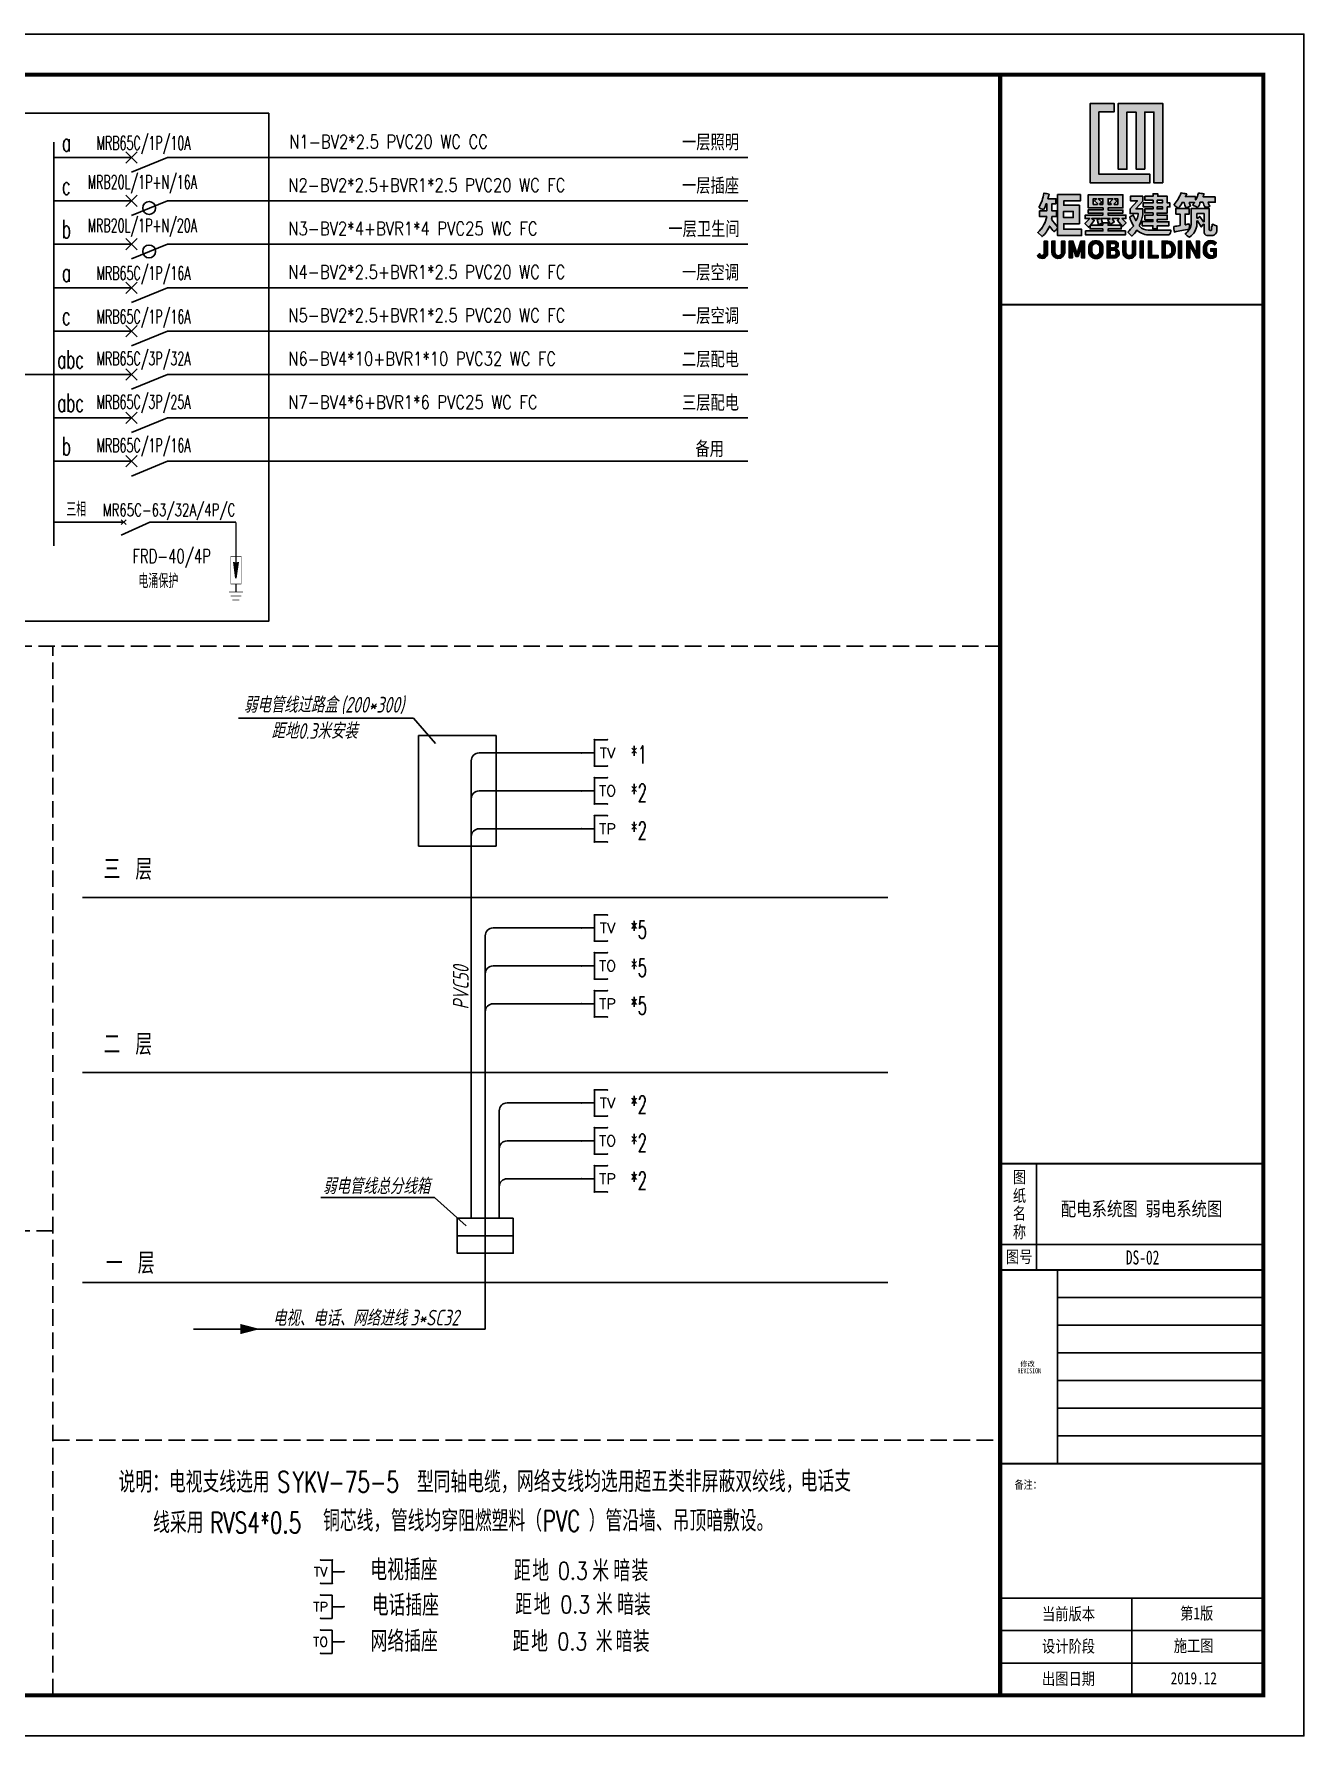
# Model space of a CAD drawing. Header units: millimetres. Extents: x -807114 to 558292, y -468455 to -61603.
# Drawn here: x -555357 to -536109, y -383210 to -357426 of the extents above; entities that cross this region are included whole.
import ezdxf
from ezdxf.enums import TextEntityAlignment as Align

# ---------------------------------------------------------------- set-up
doc = ezdxf.new("R2010")
doc.units = ezdxf.units.MM
doc.header["$LTSCALE"] = 1000
doc.linetypes.add('DASH', pattern=[0.35, 0.25, -0.1])
for name, color, linetype in [('_建筑条件', 7, 'Continuous'), ('_汉字', 7, 'Continuous'), ('DIM-照明', 7, 'Continuous'), ('EQUIP-箱柜', 3, 'Continuous'), ('EQUIP-通讯', 3, 'Continuous'), ('PUB_TEXT', 3, 'Continuous'), ('PUB_TITLE', 4, 'Continuous'), ('TEL_TEXT', 7, 'Continuous'), ('TH_WIRE', 4, 'Continuous'), ('WIRE', 230, 'Continuous'), ('WIRE-照明', 230, 'Continuous'), ('WRSOCK', 2, 'Continuous'), ('YH图签', 7, 'Continuous'), ('建-文字', 7, 'Continuous'), ('文字', 30, 'Continuous'), ('标注1', 7, 'Continuous')]:
    doc.layers.add(name, color=color, linetype=linetype)
doc.styles.add('_HZTXT', font='txt', dxfattribs={"bigfont": 'HZTXT'})
doc.styles.add('_SIMPLEX', font='txt.shx', dxfattribs={"width": 0.8, "bigfont": 'hztxt.shx'})
doc.styles.add('_TCH_LABEL', font='COMPLEX', dxfattribs={"bigfont": 'GBCBIG'})
doc.styles.add('_TEL_DIM', font='SIMPLEX', dxfattribs={"width": 0.8, "height": 3.5, "bigfont": 'HZTXT'})
doc.styles.add('HZDX', font='simplex.shx', dxfattribs={"width": 0.7, "bigfont": 'HZTXT.SHX'})
doc.styles.add('SIMPLEX', font='SIMPLEX.SHX')
doc.styles.add('TEXT', font='gbeitc.shx', dxfattribs={"width": 0.85, "bigfont": 'hztxt.shx'})
doc.styles.add('uni-黑体', font='simhei.ttf')
doc.styles.add('ZDBOX', font='simsun.ttc', dxfattribs={"width": 0.7})
doc.styles.add('宋体', font='simsun.ttc', dxfattribs={"width": 0.8})

# ---------------------------------------------------------------- blocks, each defined once
blk = doc.blocks.new('$equip$00001382')
for p, q in [((-0.5, 0.499), (-0.5, 0.999)), ((0.5, 0.999), (0.5, 0.499)), ((0.5, 0.499), (-0.5, 0.499)), ((0, 0.5), (0, 0))]:
    blk.add_line(p, q)
for p in [(-0.5, 0.999), (0.5, 0.999), (0, 0.499), (0, 0)]:
    blk.add_point(p)
at = {"style": '_TCH_LABEL', "flags": 8}
blk.add_attdef('$TEXT$', text='', height=0.4, dxfattribs=at).set_placement((0, 0.999), align=Align.MIDDLE_CENTER)
at = {"style": '_TCH_LABEL', "flags": 9}
blk.add_attdef('A', (0, 0), '', height=0.00002, dxfattribs=at)
blk = doc.blocks.new('$equip$00001674')
for p, q in [((-0.5, 0.499), (-0.5, 0.999)), ((0.5, 0.999), (0.5, 0.499)), ((0.5, 0.499), (-0.5, 0.499)), ((0, 0.5), (0, 0))]:
    blk.add_line(p, q)
for p in [(-0.5, 0.999), (0.5, 0.999), (-0.5, 0.499), (0, 0), (0.5, 0.499)]:
    blk.add_point(p)
at = {"style": '_TCH_LABEL', "flags": 8}
blk.add_attdef('$TEXT$', text='', height=0.4, dxfattribs=at).set_placement((0, 0.999), align=Align.MIDDLE_CENTER)
at = {"style": '_TCH_LABEL', "flags": 9}
blk.add_attdef('A', (0, 0), '', height=0.00002, dxfattribs=at)
blk = doc.blocks.new('$TelecSys$00000012')
blk.add_solid([(0, 0), (-1, 0.26), (-1, -0.26)])
blk = doc.blocks.new('rdfhdghkyouy')
h = blk.add_hatch(color=1)
h.dxf.hatch_style = 1
h.paths.add_polyline_path([(2159971.7, 406811.8), (2159998.1, 406811.8), (2159998.1, 406826.8), (2159956.5, 406826.8), (2159956.5, 406688.1), (2160060.7, 406688.1), (2160060.7, 406703), (2159971.7, 406703)])
h = blk.add_hatch(color=1)
h.dxf.hatch_style = 1
h.paths.add_polyline_path([(2160036.5, 406712), (2160051.7, 406712), (2160051.7, 406811.7), (2160067.7, 406811.7), (2160067.7, 406687.9), (2160083, 406687.9), (2160083, 406826.8), (2160005.4, 406826.8), (2160005.4, 406711.8), (2160020.5, 406711.8), (2160020.5, 406811.7), (2160036.5, 406811.7)])
h = blk.add_hatch(color=256)
h.dxf.hatch_style = 1
h.paths.add_polyline_path([(2160122.1, 406633.7), (2160129.2, 406633.7), (2160129.2, 406643.4), (2160106.1, 406643.4), (2160106.1, 406633.6), (2160113.2, 406633.6), (2160113.2, 406613.7, -0.0265), (2160102.5, 406611.9, 0.097106), (2160103.4, 406602.3, -0.005713), (2160129.2, 406607.1, 0.05), (2160129.3, 406616.5, 0.024926), (2160123, 406615, -0.515318), (2160122.1, 406615.5)])
h.paths.add_polyline_path([(2160164, 406643.4), (2160132.9, 406643.4), (2160132.9, 406614.9, -0.1854), (2160122.3, 406599.4, 0.144295), (2160129.6, 406593.4, 0.244594), (2160142.6, 406615.8), (2160142.6, 406622), (2160143.5, 406622), (2160150.1, 406611.1), (2160154.2, 406615.8), (2160155.2, 406615.8), (2160155.2, 406602.9, 0.365184), (2160160.4, 406596.2), (2160170.6, 406596.2, 0.348371), (2160177.2, 406604.6), (2160177.2, 406613.1, 0.011482), (2160169.4, 406615.8), (2160169.4, 406612.2), (2160168.3, 406612.2), (2160168.3, 406606, -0.574481), (2160164, 406606.5)])
h.paths.add_polyline_path([(2160142.7, 406634.5), (2160155.1, 406634.5), (2160155.1, 406620.2), (2160154.2, 406620.2), (2160147.7, 406629.4), (2160144.4, 406626.5), (2160142.7, 406626.5)], flags=16)
h.paths.add_polyline_path([(2160174.7, 406663.9), (2160153.4, 406663.9, 0.07162), (2160154.8, 406669.2, 0.023398), (2160145.3, 406670, -0.080777), (2160140.6, 406658.7), (2160139.9, 406658.7), (2160139.9, 406664.1), (2160122.5, 406664.1, 0.117099), (2160124.9, 406668.9, -0.03015), (2160114.9, 406670.9, -0.103994), (2160102.7, 406650.1, 0.130817), (2160110.2, 406644, 0.122166), (2160116.8, 406653.9), (2160120.3, 406653.9, 0.044245), (2160123.2, 406645.1, 0.137588), (2160131.5, 406647.7, -0.103032), (2160129.3, 406654), (2160138.3, 406654), (2160138.3, 406653.4, -0.005915), (2160135.5, 406649.3, 0.08158), (2160144.3, 406645.8, 0.192586), (2160148, 406654.1), (2160153.2, 406654.1, 0.071285), (2160157.1, 406645.4, 0.167739), (2160165.3, 406647.5, -0.147898), (2160162.2, 406654.1), (2160174.7, 406654.1)])
h = blk.add_hatch(color=256)
h.dxf.hatch_style = 1
h.paths.add_polyline_path([(2159889.6, 406639), (2159889.6, 406651.5), (2159896.6, 406651.5), (2159896.6, 406660.4), (2159882.5, 406660.4, 0.075426), (2159884.5, 406668.2, 0.02828), (2159875.5, 406670.1, -0.101092), (2159866.7, 406645.4, 0.098123), (2159875.1, 406641.4, 0.05359), (2159879.3, 406651.5, -0.000618), (2159880.6, 406651.5), (2159880.6, 406639), (2159868.1, 406639), (2159868.1, 406629.1), (2159880.5, 406629.1, -0.17747), (2159864.8, 406601.7), (2159872.5, 406594.2, 0.125187), (2159885, 406612.1, -0.632942), (2159886.1, 406612.2, 0.035284), (2159893.2, 406602.9, 0.043167), (2159899.3, 406608.9), (2159899.3, 406611.4, -0.026646), (2159888.8, 406624.5, 0.19173), (2159889.4, 406629.1), (2159897.5, 406629.1), (2159897.5, 406639)])
h = blk.add_hatch(color=256)
h.dxf.hatch_style = 1
h.paths.add_polyline_path([(2159899.3, 406596.2), (2159941.3, 406596.2), (2159941.3, 406607), (2159910.1, 406607), (2159910.1, 406616.7), (2159937.6, 406616.7), (2159937.6, 406648.9), (2159910.1, 406648.9), (2159910.1, 406656.7), (2159939.4, 406656.7), (2159939.4, 406667.5), (2159899.3, 406667.5)])
h.paths.add_polyline_path([(2159910, 406638.1), (2159926.9, 406638.1), (2159926.9, 406627.4), (2159910, 406627.4)], flags=16)
h = blk.add_hatch(color=256)
h.dxf.hatch_style = 1
h.paths.add_polyline_path([(2159987.6, 406631.9), (2159987.6, 406635.4), (2160013.4, 406635.4), (2160013.4, 406640.7), (2159987.6, 406640.7), (2159987.6, 406644.3), (2160013.5, 406644.3), (2160013.5, 406667.4), (2159952.9, 406667.4), (2159952.9, 406644.3), (2159978.8, 406644.3), (2159978.8, 406640.8), (2159952.8, 406640.8), (2159952.8, 406635.4), (2159978.7, 406635.4), (2159978.7, 406631.9), (2159947.6, 406631.9), (2159947.5, 406625.6), (2159955.5, 406625.6), (2159947.1, 406617.4), (2159953.6, 406610.7), (2159956.3, 406613.2), (2159956.3, 406607.8), (2159978.7, 406607.8), (2159978.7, 406604.2), (2159948.3, 406604.2), (2159948.3, 406597.1), (2160017.8, 406597.1), (2160017.8, 406604.3), (2159987.6, 406604.3), (2159987.6, 406607.7), (2160010.7, 406607.7), (2160010.7, 406614), (2159987.7, 406614), (2159987.7, 406618.5), (2159977.9, 406618.5), (2159975.7, 406625.6), (2159991.1, 406625.6), (2159987.1, 406623.1), (2159991.6, 406615.7), (2159998.4, 406619.9), (2159994.8, 406625.6), (2160007.1, 406625.6), (2160003.9, 406622.4), (2160013, 406611.8), (2160019.1, 406618.4), (2160011.7, 406625.6), (2160018.8, 406625.6), (2160018.8, 406631.9)])
h.paths.add_polyline_path([(2159974.1, 406625.6), (2159968.3, 406624.2), (2159970.9, 406615.5), (2159977.6, 406617.6), (2159978.6, 406617.6), (2159978.6, 406614.1), (2159957.3, 406614.1), (2159957.3, 406614.9), (2159963.3, 406622.4), (2159959, 406625.6)], flags=16)
h.paths.add_polyline_path([(2159987.6, 406650.6), (2159987.6, 406660.3), (2159995.6, 406660.3), (2159995.6, 406659.4), (2159990, 406654), (2159992.9, 406651.4), (2159992.9, 406650.6)], flags=16)
h.paths.add_polyline_path([(2159978.6, 406650.5), (2159973.4, 406650.5), (2159973.4, 406651.7), (2159976.6, 406654.5), (2159970.6, 406659.5), (2159970.6, 406660.4), (2159978.6, 406660.4)], flags=16)
h.paths.add_polyline_path([(2159998.3, 406650.6), (2159998.3, 406651.5), (2160002.7, 406656), (2159999.2, 406659.5), (2159999.2, 406660.4), (2160004.5, 406660.4), (2160004.5, 406650.6)], flags=16)
h.paths.add_polyline_path([(2159968.9, 406650.6), (2159961.8, 406650.6), (2159961.8, 406660.3), (2159966.9, 406660.3), (2159966.9, 406659.4), (2159963.9, 406657), (2159968.9, 406652.3)], flags=16)
h = blk.add_hatch(color=256)
h.dxf.hatch_style = 1
h.paths.add_polyline_path([(2160048.2, 406632), (2160048.2, 406642.5), (2160036.5, 406642.5), (2160036.5, 406643.4), (2160048.2, 406656), (2160048.2, 406664.8), (2160026.7, 406664.8), (2160026.7, 406656.8), (2160038.4, 406656.8), (2160038.4, 406655.9), (2160025.9, 406642.5), (2160025.9, 406634.5), (2160040.2, 406634.5), (2160040.2, 406632.3, -0.094714), (2160036.7, 406622.6, -0.697354), (2160035.8, 406622.6, 0.000076), (2160031.4, 406631.9), (2160025.4, 406628.7, 0.101136), (2160031.5, 406614, -0.613145), (2160031.3, 406612.1, -0.034324), (2160022.2, 406602.3, 0.063835), (2160029.3, 406595.2, 0.053493), (2160037.4, 406604.9, -0.6157), (2160038.6, 406605.1, 0.207786), (2160060.8, 406597.4), (2160094.1, 406597.4, 0.26103), (2160097.2, 406605.5), (2160057.5, 406605.5, -0.163358), (2160042.8, 406611.7, -0.39359), (2160042.4, 406614.5, 0.079801)])
h = blk.add_hatch(color=256)
h.dxf.hatch_style = 1
h.paths.add_polyline_path([(2160073.1, 406631.8), (2160073.1, 406635.3), (2160091, 406635.3), (2160091, 406646.1), (2160095.6, 406646.1), (2160095.6, 406653.2), (2160090.9, 406653.2), (2160090.9, 406664.7), (2160074.2, 406664.7), (2160074.2, 406669.2), (2160066, 406669.2), (2160066, 406664.7), (2160051.8, 406664.7), (2160051.8, 406657.6), (2160066.1, 406657.6), (2160066.1, 406653.2), (2160049.1, 406653.2), (2160049.1, 406646), (2160066, 406646), (2160066, 406642.5), (2160051.7, 406642.5), (2160051.7, 406635.6), (2160066, 406635.6), (2160066, 406631.8), (2160051.8, 406631.8), (2160051.8, 406623.8), (2160065.9, 406623.8), (2160065.9, 406620.4), (2160047.3, 406620.4), (2160047.3, 406613.1), (2160065.9, 406613.1), (2160065.9, 406607.8), (2160073.3, 406607.8), (2160073.3, 406613.1), (2160093.7, 406613.1), (2160093.7, 406620.3), (2160073.1, 406620.3), (2160073.1, 406623.9), (2160091, 406623.9), (2160091, 406631.8)])
h.paths.add_polyline_path([(2160073.2, 406642.5), (2160073.2, 406646.1), (2160082.8, 406646.1), (2160082.8, 406642.5)], flags=16)
h.paths.add_polyline_path([(2160073.1, 406653.3), (2160073.1, 406657.6), (2160082.8, 406657.6), (2160082.8, 406653.3)], flags=16)
h = blk.add_hatch(color=256)
h.dxf.hatch_style = 1
h.paths.add_polyline_path([(2159876.2, 406565, -0.864465), (2159867.9, 406564.8), (2159864.1, 406561.2, 0.640771), (2159881.6, 406562.6), (2159881.6, 406586.4), (2159876.2, 406586.4)])
h = blk.add_hatch(color=256)
h.dxf.hatch_style = 1
h.paths.add_polyline_path([(2159911.8, 406566.5), (2159911.8, 406586.4), (2159906.5, 406586.4), (2159906.5, 406566.9, -1.009966), (2159894.9, 406566.8), (2159894.9, 406586.5), (2159889.5, 406586.5), (2159889.5, 406567.8, 0.977216)])
h = blk.add_hatch(color=256)
h.dxf.hatch_style = 1
h.paths.add_polyline_path([(2159932.4, 406566.9), (2159926.2, 406586.4), (2159919.7, 406586.4), (2159919.7, 406557.1), (2159925.2, 406557.1), (2159925.2, 406576.5), (2159926, 406576.5), (2159931.3, 406559.8), (2159935.1, 406559.8), (2159941, 406578.5), (2159941.2, 406578.5), (2159941.2, 406557), (2159946.6, 406557), (2159946.6, 406586.5), (2159940.2, 406586.5), (2159934.2, 406566.9)])
h = blk.add_hatch(color=256)
h.dxf.hatch_style = 1
h.paths.add_polyline_path([(2159964.3, 406556.1), (2159969, 406556.1, 0.298348), (2159978.7, 406566.2), (2159978.7, 406577.1, 0.364292), (2159968, 406587.2), (2159964.4, 406587.2, 0.350695), (2159953.7, 406577.3), (2159953.7, 406565.9, 0.26696)])
h.paths.add_polyline_path([(2159959.1, 406567.7), (2159959.1, 406576.1, -0.250076), (2159964.4, 406582.3), (2159968, 406582.3, -0.285743), (2159973.3, 406576.1), (2159973.3, 406567.7, -0.285743), (2159968, 406561.5), (2159964.4, 406561.5, -0.250076)], flags=16)
h = blk.add_hatch(color=256)
h.dxf.hatch_style = 1
h.paths.add_polyline_path([(2160002.1, 406572.3), (2160002.1, 406573.8, 0.826888), (2159997.4, 406586.6), (2159985.9, 406586.6), (2159985.9, 406557.1), (2159997.4, 406557.1, 0.912972)])
h.paths.add_polyline_path([(2159999.8, 406561.5), (2159991.2, 406561.5), (2159991.2, 406570.4), (2160000, 406570.4, -0.432832)], flags=16)
h.paths.add_polyline_path([(2159999.1, 406574.9), (2159991.2, 406574.9), (2159991.2, 406582), (2159999, 406582, -0.583472)], flags=16)
h = blk.add_hatch(color=256)
h.dxf.hatch_style = 1
h.paths.add_polyline_path([(2160028.9, 406556.7, 0.366868), (2160035.7, 406566.7), (2160035.7, 406586.4), (2160030.3, 406586.4), (2160030.3, 406566.7, -0.36078), (2160028, 406562, -0.268116), (2160021.6, 406562.1, -0.217237), (2160018.8, 406566.7), (2160018.8, 406586.5), (2160013.4, 406586.5), (2160013.4, 406567.9, 0.336908), (2160020.8, 406556.6, 0.089531)])
h = blk.add_hatch(color=256)
h.dxf.hatch_style = 1
h.paths.add_polyline_path([(2160049.1, 406586.5), (2160043.7, 406586.5), (2160043.7, 406557), (2160049.1, 406557)])
h = blk.add_hatch(color=256)
h.dxf.hatch_style = 1
h.paths.add_polyline_path([(2160063.3, 406561.5), (2160063.3, 406586.5), (2160058, 406586.5), (2160058, 406557.1), (2160074.9, 406557.1), (2160074.9, 406561.5)])
h = blk.add_hatch(color=256)
h.dxf.hatch_style = 1
h.paths.add_polyline_path([(2160091.8, 406557, 0.327653), (2160104.3, 406566.3, 0.052451), (2160104.3, 406576.9, 0.343572), (2160091.8, 406586.4), (2160081.9, 406586.4), (2160081.9, 406557)])
h.paths.add_polyline_path([(2160087.4, 406561.5), (2160087.4, 406582), (2160093.5, 406582, -0.193939), (2160098.8, 406575.1, -0.007348), (2160098.9, 406567.5, -0.192736), (2160093.5, 406561.5)], flags=16)
h = blk.add_hatch(color=256)
h.dxf.hatch_style = 1
h.paths.add_polyline_path([(2160110.6, 406556.9), (2160115.9, 406556.9), (2160115.9, 406586.5), (2160110.6, 406586.5)])
h = blk.add_hatch(color=256)
h.dxf.hatch_style = 1
h.paths.add_polyline_path([(2160141.7, 406565.9), (2160141, 406565.9), (2160131.1, 406586.5), (2160124.8, 406586.5), (2160124.8, 406557), (2160130.2, 406557), (2160130.2, 406578.4), (2160130.9, 406578.4), (2160141.8, 406557.2), (2160147.1, 406557.2), (2160147.1, 406586.4), (2160141.7, 406586.4)])
h = blk.add_hatch(color=256)
h.dxf.hatch_style = 1
h.paths.add_polyline_path([(2160176.5, 406559.8), (2160176.5, 406573.1), (2160166.7, 406573.1), (2160166.7, 406568.6), (2160172, 406568.6), (2160172, 406561.5, -0.413609), (2160159.6, 406567.7), (2160159.6, 406576.4, -0.631574), (2160173.5, 406579.9), (2160176.5, 406583.6, 0.61009), (2160154.1, 406576), (2160154.1, 406566.7, 0.585231)])
for p, q in [((2160132.9, 406614.9), (2160132.9, 406643.4)), ((2160164, 406643.4), (2160164, 406606.5)), ((2159955.5, 406625.6), (2159947.1, 406617.4)), ((2159957.3, 406614.9), (2159963.3, 406622.4)), ((2160113.2, 406633.6), (2160113.2, 406613.7)), ((2160122.1, 406633.7), (2160122.1, 406615.5)), ((2159864.8, 406601.7), (2159872.5, 406594.2)), ((2160124.8, 406557), (2160124.8, 406586.5)), ((2160147.1, 406586.4), (2160147.1, 406557.2)), ((2159999.1, 406574.9), (2159991.2, 406574.9)), ((2160000, 406570.4), (2159991.2, 406570.4))]:
    blk.add_line(p, q)
for points in [[(2160060.7, 406687.7), (2160060.7, 406703), (2159971.7, 406703), (2159971.7, 406811.8), (2159998.1, 406811.8), (2159998.1, 406826.8), (2159956.5, 406826.8), (2159956.5, 406688.1), (2160060.4, 406688.1)], [(2160083.1, 406687.9), (2160067.7, 406687.9), (2160067.7, 406811.7), (2160051.7, 406811.7), (2160051.7, 406712), (2160036.5, 406712), (2160036.5, 406811.7), (2160020.5, 406811.7), (2160020.5, 406711.8), (2160005.4, 406711.8), (2160005.4, 406826.8), (2160083, 406826.8), (2160083, 406687.9)]]:
    blk.add_lwpolyline(points)
for points in [[(2160174.7, 406663.9), (2160153.4, 406663.9, 0.07162), (2160154.8, 406669.2, 0.023398), (2160145.3, 406670, -0.080777), (2160140.6, 406658.7), (2160139.9, 406658.7), (2160139.9, 406664.1), (2160122.5, 406664.1, 0.117099), (2160124.9, 406668.9, -0.03015), (2160114.9, 406670.9, -0.103994), (2160102.7, 406650.1, 0.130817), (2160110.2, 406644, 0.122166), (2160116.8, 406653.9), (2160120.3, 406653.9, 0.044245), (2160123.2, 406645.1, 0.137588), (2160131.5, 406647.7, -0.103032), (2160129.3, 406654), (2160138.3, 406654), (2160138.3, 406653.4, -0.005915), (2160135.5, 406649.3, 0.08158), (2160144.3, 406645.8, 0.192586), (2160148, 406654.1), (2160153.2, 406654.1, 0.071285), (2160157.1, 406645.4, 0.167739), (2160165.3, 406647.5, -0.147898), (2160162.2, 406654.1), (2160174.7, 406654.1)], [(2159888.8, 406624.5, 0.19173), (2159889.4, 406629.1), (2159897.5, 406629.1), (2159897.5, 406639), (2159889.6, 406639), (2159889.6, 406651.5), (2159896.6, 406651.5), (2159896.6, 406660.4), (2159882.5, 406660.4, 0.075426), (2159884.5, 406668.2, 0.02828), (2159875.5, 406670.1, -0.101092), (2159866.7, 406645.4, 0.098123), (2159875.1, 406641.4, 0.05359), (2159879.3, 406651.5, -0.000618), (2159880.6, 406651.5), (2159880.6, 406639), (2159868.1, 406639), (2159868.1, 406629.1), (2159880.5, 406629.1, -0.17747), (2159864.8, 406601.7), (2159872.5, 406594.2, 0.125187), (2159885, 406612.1, -0.632942), (2159886.1, 406612.2, 0.035284), (2159893.2, 406602.9, 0.043167), (2159899.3, 406608.9), (2159899.3, 406611.4, -0.026646)], [(2160048.2, 406632), (2160048.2, 406642.5), (2160036.5, 406642.5), (2160036.5, 406643.4), (2160048.2, 406656), (2160048.2, 406664.8), (2160026.7, 406664.8), (2160026.7, 406656.8), (2160038.4, 406656.8), (2160038.4, 406655.9), (2160025.9, 406642.5), (2160025.9, 406634.5), (2160040.2, 406634.5), (2160040.2, 406632.3, -0.094714), (2160036.7, 406622.6, -0.697358), (2160035.8, 406622.6, 0.000076), (2160031.4, 406631.9), (2160025.4, 406628.7, 0.101136), (2160031.5, 406614, -0.613145), (2160031.3, 406612.1, -0.034324), (2160022.2, 406602.3, 0.063835), (2160029.3, 406595.2, 0.053493), (2160037.4, 406604.9, -0.6157), (2160038.6, 406605.1, 0.207786), (2160060.8, 406597.4), (2160094.1, 406597.4, 0.26103), (2160097.2, 406605.5), (2160057.5, 406605.5, -0.163358), (2160042.8, 406611.7, -0.335218), (2160042.2, 406614.2, 0.081667)], [(2160129.2, 406643.4), (2160106.1, 406643.4), (2160106.1, 406633.6), (2160113.2, 406633.6), (2160113.2, 406613.7, -0.0265), (2160102.5, 406611.9, 0.097106), (2160103.4, 406602.3, -0.005713), (2160129.2, 406607.1, 0.05), (2160129.3, 406616.5, 0.024926), (2160123, 406615, -0.515318), (2160122.1, 406615.5), (2160122.1, 406633.7), (2160129.2, 406633.7)], [(2160142.6, 406622), (2160143.5, 406622), (2160150.1, 406611.1), (2160154.2, 406615.8), (2160155.2, 406615.8), (2160155.2, 406602.9, 0.365184), (2160160.4, 406596.2), (2160170.6, 406596.2, 0.348371), (2160177.2, 406604.6), (2160177.2, 406613.1, 0.011482), (2160169.4, 406615.8), (2160169.4, 406612.2), (2160168.3, 406612.2), (2160168.3, 406606, -0.574481), (2160164, 406606.5), (2160164, 406643.4), (2160132.9, 406643.4), (2160132.9, 406614.9, -0.1854), (2160122.3, 406599.4, 0.144295), (2160129.6, 406593.4, 0.244594), (2160142.6, 406615.8)], [(2159881.6, 406586.4), (2159876.2, 406586.4), (2159876.2, 406565, -0.864465), (2159867.9, 406564.8), (2159864.1, 406561.2, 0.640771), (2159881.6, 406562.6)], [(2159894.9, 406566.8), (2159894.9, 406586.5), (2159889.5, 406586.5), (2159889.5, 406567.8, 0.977216), (2159911.8, 406566.5), (2159911.8, 406586.4), (2159906.5, 406586.4), (2159906.5, 406566.7, -0.98776)], [(2159978.7, 406566.2), (2159978.7, 406577.1, 0.364292), (2159968, 406587.2), (2159964.4, 406587.2, 0.350695), (2159953.7, 406577.3), (2159953.7, 406565.9, 0.26696), (2159964.3, 406556.1), (2159969, 406556.1, 0.298348)], [(2159959.1, 406567.7), (2159959.1, 406576.1, -0.250076), (2159964.4, 406582.3), (2159968, 406582.3, -0.285743), (2159973.3, 406576.1), (2159973.3, 406567.7, -0.285743), (2159968, 406561.5), (2159964.4, 406561.5, -0.250076)], [(2160002.1, 406572.3), (2160002.1, 406573.8, 0.826888), (2159997.4, 406586.6), (2159985.9, 406586.6), (2159985.9, 406557.1), (2159997.4, 406557.1, 0.912972)], [(2159999.1, 406574.9), (2159991.2, 406574.9), (2159991.2, 406582), (2159999, 406582, -0.583472)], [(2160035.7, 406566.7), (2160035.7, 406586.4), (2160030.3, 406586.4), (2160030.3, 406566.7, -0.36078), (2160028, 406562, -0.268116), (2160021.6, 406562.1, -0.217237), (2160018.8, 406566.7), (2160018.8, 406586.5), (2160013.4, 406586.5), (2160013.4, 406567.9, 0.336908), (2160020.8, 406556.6, 0.089531), (2160028.9, 406556.7, 0.366868)], [(2160104.3, 406566.3, 0.052451), (2160104.3, 406576.9, 0.343572), (2160091.8, 406586.4), (2160081.9, 406586.4), (2160081.9, 406557), (2160091.8, 406557, 0.327653)], [(2160087.4, 406582), (2160093.5, 406582, -0.193939), (2160098.8, 406575.1, -0.007348), (2160098.9, 406567.5, -0.192736), (2160093.5, 406561.5), (2160087.4, 406561.5)], [(2160159.6, 406567.7), (2160159.6, 406576.4, -0.631574), (2160173.5, 406579.9), (2160176.5, 406583.6, 0.61009), (2160154.1, 406576), (2160154.1, 406566.7, 0.585231), (2160176.5, 406559.8), (2160176.5, 406573.1), (2160166.7, 406573.1), (2160166.7, 406568.6), (2160172, 406568.6), (2160172, 406561.5, -0.413609)], [(2159999.8, 406561.5), (2159991.2, 406561.5), (2159991.2, 406570.4), (2160000, 406570.4, -0.432832)]]:
    blk.add_lwpolyline(points, format="xyb", close=True)
for points in [[(2159939.4, 406656.7), (2159939.4, 406667.5), (2159899.3, 406667.5), (2159899.3, 406596.2), (2159941.3, 406596.2), (2159941.3, 406607), (2159910.1, 406607), (2159910.1, 406616.7), (2159937.6, 406616.7), (2159937.6, 406648.9), (2159910.1, 406648.9), (2159910.1, 406656.7)], [(2159937.6, 406648.9), (2159910.1, 406648.9), (2159910.1, 406656.7), (2159939.4, 406656.7), (2159939.4, 406667.5), (2159899.3, 406667.5), (2159899.3, 406596.2), (2159941.3, 406596.2), (2159941.3, 406607), (2159910.1, 406607), (2159910.1, 406616.7), (2159937.6, 406616.7)], [(2160010.7, 406614), (2159987.7, 406614), (2159987.7, 406618.5), (2159977.9, 406618.5), (2159975.7, 406625.6), (2159991.1, 406625.6), (2159987.1, 406623.1), (2159991.6, 406615.7), (2159998.4, 406619.9), (2159994.8, 406625.6), (2160007.1, 406625.6), (2160003.9, 406622.4), (2160013, 406611.8), (2160019.1, 406618.4), (2160011.7, 406625.6), (2160018.8, 406625.6), (2160018.8, 406631.9), (2159987.6, 406631.9), (2159987.6, 406635.4), (2160013.4, 406635.4), (2160013.4, 406640.7), (2159987.6, 406640.7), (2159987.6, 406644.3), (2160013.5, 406644.3), (2160013.5, 406667.4), (2159952.9, 406667.4), (2159952.9, 406644.3), (2159978.8, 406644.3), (2159978.8, 406640.8), (2159952.8, 406640.8), (2159952.8, 406635.4), (2159978.7, 406635.4), (2159978.7, 406631.9), (2159947.6, 406631.9), (2159947.5, 406625.6), (2159955.5, 406625.6), (2159947.1, 406617.4), (2159953.6, 406610.7), (2159956.3, 406613.2), (2159956.3, 406607.8), (2159978.7, 406607.8), (2159978.7, 406604.2), (2159948.3, 406604.2), (2159948.3, 406597.1), (2160017.8, 406597.1), (2160017.8, 406604.3), (2159987.6, 406604.3), (2159987.6, 406607.7), (2160010.7, 406607.7)], [(2159968.9, 406650.6), (2159961.8, 406650.6), (2159961.8, 406660.3), (2159966.9, 406660.3), (2159966.9, 406659.4), (2159963.9, 406657), (2159968.9, 406652.3)], [(2159978.6, 406650.5), (2159973.4, 406650.5), (2159973.4, 406651.7), (2159976.6, 406654.5), (2159970.6, 406659.5), (2159970.6, 406660.4), (2159978.6, 406660.4)], [(2159987.6, 406650.6), (2159987.6, 406660.3), (2159995.6, 406660.3), (2159995.6, 406659.4), (2159990, 406654), (2159992.9, 406651.4), (2159992.9, 406650.6)], [(2159998.3, 406650.6), (2159998.3, 406651.5), (2160002.7, 406656), (2159999.2, 406659.5), (2159999.2, 406660.4), (2160004.5, 406660.4), (2160004.5, 406650.6)], [(2160091, 406646.1), (2160095.6, 406646.1), (2160095.6, 406653.2), (2160090.9, 406653.2), (2160090.9, 406664.7), (2160074.2, 406664.7), (2160074.2, 406669.2), (2160066, 406669.2), (2160066, 406664.7), (2160051.8, 406664.7), (2160051.8, 406657.6), (2160066.1, 406657.6), (2160066.1, 406653.2), (2160049.1, 406653.2), (2160049.1, 406646), (2160066, 406646), (2160066, 406642.5), (2160051.7, 406642.5), (2160051.7, 406635.6), (2160066, 406635.6), (2160066, 406631.8), (2160051.8, 406631.8), (2160051.8, 406623.8), (2160065.9, 406623.8), (2160065.9, 406620.4), (2160047.3, 406620.4), (2160047.3, 406613.1), (2160065.9, 406613.1), (2160065.9, 406607.8), (2160073.3, 406607.8), (2160073.3, 406613.1), (2160093.7, 406613.1), (2160093.7, 406620.3), (2160073.1, 406620.3), (2160073.1, 406623.9), (2160091, 406623.9), (2160091, 406631.8), (2160073.1, 406631.8), (2160073.1, 406635.3), (2160091, 406635.3)], [(2160073.1, 406657.6), (2160082.8, 406657.6), (2160082.8, 406653.3), (2160073.1, 406653.3)], [(2160073.1, 406653.3), (2160073.1, 406657.6), (2160082.8, 406657.6), (2160082.8, 406653.3)], [(2160073.2, 406646.1), (2160082.8, 406646.1), (2160082.8, 406642.5), (2160073.2, 406642.5)], [(2160073.2, 406642.5), (2160073.2, 406646.1), (2160082.8, 406646.1), (2160082.8, 406642.5)], [(2159910, 406638.1), (2159926.9, 406638.1), (2159926.9, 406627.4), (2159910, 406627.4)], [(2159910, 406627.4), (2159910, 406638.1), (2159926.9, 406638.1), (2159926.9, 406627.4)], [(2159978.6, 406614.1), (2159957.3, 406614.1), (2159957.3, 406614.9), (2159963.3, 406622.4), (2159959, 406625.6), (2159974.1, 406625.6), (2159968.3, 406624.2), (2159970.9, 406615.5), (2159977.6, 406617.6), (2159978.6, 406617.6)], [(2160142.7, 406626.5), (2160142.7, 406634.5), (2160155.1, 406634.5), (2160155.1, 406620.2), (2160154.2, 406620.2), (2160147.7, 406629.4), (2160144.4, 406626.5)], [(2159925.2, 406576.5), (2159926, 406576.5), (2159931.3, 406559.8), (2159935.1, 406559.8), (2159941, 406578.5), (2159941.2, 406578.5), (2159941.2, 406557), (2159946.6, 406557), (2159946.6, 406586.5), (2159940.2, 406586.5), (2159934.2, 406566.9), (2159932.4, 406566.9), (2159926.2, 406586.4), (2159919.7, 406586.4), (2159919.7, 406557.1), (2159925.2, 406557.1)], [(2160043.7, 406586.5), (2160049.1, 406586.5), (2160049.1, 406557), (2160043.7, 406557)], [(2160049.1, 406586.5), (2160043.7, 406586.5), (2160043.7, 406557), (2160049.1, 406557)], [(2160063.3, 406586.5), (2160058, 406586.5), (2160058, 406557.1), (2160074.9, 406557.1), (2160074.9, 406561.5), (2160063.3, 406561.5)], [(2160110.6, 406586.5), (2160115.9, 406586.5), (2160115.9, 406556.9), (2160110.6, 406556.9)], [(2160115.9, 406586.5), (2160110.6, 406586.5), (2160110.6, 406556.9), (2160115.9, 406556.9)], [(2160130.2, 406578.4), (2160130.9, 406578.4), (2160141.8, 406557.2), (2160147.1, 406557.2), (2160147.1, 406586.4), (2160141.7, 406586.4), (2160141.7, 406565.9), (2160141, 406565.9), (2160131.1, 406586.5), (2160124.8, 406586.5), (2160124.8, 406557), (2160130.2, 406557)]]:
    blk.add_lwpolyline(points, close=True)
for centre, radius, start, end in [((2159835.1, 406636.8), 46, 310.1249, 350.379), ((2159843.4, 406627.8), 44.4, 310.8521, 339.4229), ((2160058.6, 406626.8), 29.5, 227.33, 274.283)]:
    blk.add_arc(centre, radius, start, end)
blk = doc.blocks.new('A$C23C51293')
for p, q in [((52800, 11500), (52800, 14125)), ((51900, 12125), (58400, 12125))]:
    blk.add_line(p, q)
at = {"const_width": 50}
for points in [[(51900, 35319), (58400, 35319)], [(51900, 14125), (58400, 14125)], [(51900, 11500), (58400, 11500)], [(51900, 6722), (58400, 6722)]]:
    blk.add_lwpolyline(points, dxfattribs=at)
at = {"layer": 'PUB_TITLE'}
for p, q in [((51900, 3400), (58400, 3400)), ((55150, 1000), (55150, 3400)), ((51900, 2600), (58400, 2600)), ((51900, 1800), (58400, 1800))]:
    blk.add_line(p, q, dxfattribs=at)
for points in [[(0, 0), (59400, 0), (59400, 42000), (0, 42000)], [(2191, 1000), (58400, 1000), (58400, 41000), (2191, 41000)]]:
    blk.add_lwpolyline(points, close=True, dxfattribs=at)
at = {"layer": 'PUB_TITLE', "const_width": 100}
blk.add_lwpolyline([(2191, 1000), (58400, 1000), (58400, 41000), (2191, 41000)], close=True, dxfattribs=at)
blk.add_lwpolyline([(51900, 1000), (51900, 41000)], dxfattribs=at)
at = {"layer": 'PUB_TITLE'}
blk.add_lwpolyline([(51900, 6722), (58400, 6722)], dxfattribs=at)
for points in [[(53314, 11500), (53314, 11500), (53314, 6752), (53314, 6752)], [(53314, 10817), (53314, 10817), (57102, 10817), (58400, 10817)], [(53314, 10135), (53314, 10135), (57102, 10135), (58400, 10135)], [(53314, 9452), (53314, 9452), (57102, 9452), (58400, 9452)], [(53314, 8770), (53314, 8770), (57102, 8770), (58400, 8770)], [(53314, 8087), (53314, 8087), (57102, 8087), (58400, 8087)], [(53314, 7405), (53314, 7405), (57102, 7405), (58400, 7405)]]:
    blk.add_open_spline(points, degree=3, dxfattribs=at)
at = {"xscale": 14.14285714285714, "yscale": 14.14285714285714, "zscale": 14.14285714285714}
blk.add_blockref('rdfhdghkyouy', (-30493832, -5713404), dxfattribs=at)
at = {"style": 'ZDBOX', "width": 0.8}
for s, height, p in [('图', 300, (52377, 13790)), ('纸', 300, (52377, 13338)), ('名', 300, (52377, 12901)), ('称', 300, (52377, 12441)), ('图号', 300, (52371, 11822)), ('备注：', 200, (52591, 6207))]:
    blk.add_text(s, height=height, dxfattribs=at).set_placement(p, align=Align.MIDDLE)
for s, p in [('当前版本', (52932, 2863)), ('第1版', (56343, 2876)), ('设计阶段', (52932, 2063)), ('施工图', (56186, 2076)), ('出图日期', (52932, 1263)), ('2019.12', (56108, 1276))]:
    blk.add_text(s, height=300, dxfattribs=at).set_placement(p)
at = {"layer": 'PUB_TEXT', "color": 8, "style": '宋体'}
blk.add_text('修改', height=127.1, dxfattribs=at).set_placement((52397, 9119))
at = {"layer": 'PUB_TEXT', "color": 8, "style": '宋体', "width": 0.7}
blk.add_text('REVISION', height=127.1, dxfattribs=at).set_placement((52328, 8911), align=Align.BOTTOM_LEFT)

msp = doc.modelspace()

# ---------------------------------------------------------------- hatches: boundary and pattern name
msp.add_hatch(color=256).paths.add_polyline_path([(-552330.4, -365429.4), (-552261.7, -365429.4), (-552296, -365664.9)])

# ---------------------------------------------------------------- linework, layer by layer
at = {"color": 0}
for p, q in [((-552296, -365669.4), (-552330.4, -365429.4)), ((-552261.7, -365429.4), (-552296, -365669.4))]:
    msp.add_line(p, q, dxfattribs=at)
for p, q in [((-549607.8, -367790.6), (-552259.7, -367790.6)), ((-549270.4, -368176.1), (-549607.8, -367790.6)), ((-551009.9, -375051.1), (-549289.2, -375051.1)), ((-548805.8, -375480.9), (-549289.2, -375051.1))]:
    msp.add_line(p, q)
at = {"color": 0, "const_width": 24}
for points in [[(-552296, -365429.4), (-552296, -364821.9)], [(-552296, -365879.4), (-552296, -365759.4)]]:
    msp.add_lwpolyline(points, dxfattribs=at)
at = {"color": 0, "const_width": 9}
msp.add_lwpolyline([(-552374.4, -365339.4), (-552217.6, -365339.4), (-552217.6, -365759.4), (-552374.4, -365759.4)], close=True, dxfattribs=at)
at = {"color": 0, "linetype": 'Continuous', "const_width": 9}
for points in [[(-552401.4, -365879.4), (-552190.7, -365879.4)], [(-552376.8, -365939.4), (-552215.3, -365939.4)], [(-552352.2, -365999.4), (-552246.9, -365999.4)]]:
    msp.add_lwpolyline(points, dxfattribs=at)
at = {"layer": '_建筑条件'}
for p, q in [((-542416.2, -370505.2), (-554621.4, -370505.2)), ((-542416.2, -373156.7), (-554621.4, -373156.7)), ((-542416.2, -376338.5), (-554621.4, -376338.5))]:
    msp.add_line(p, q, dxfattribs=at)
at = {"layer": 'EQUIP-箱柜'}
for p, q in [((-548518.8, -375366.3), (-548518.8, -375896.6)), ((-548943, -375631.4), (-548094.6, -375631.4))]:
    msp.add_line(p, q, dxfattribs=at)
msp.add_lwpolyline([(-548094.6, -375366.3), (-548094.6, -375896.6), (-548943, -375896.6), (-548943, -375366.3)], close=True, dxfattribs=at)
at = {"layer": 'EQUIP-通讯'}
for p, q in [((-548354.7, -368052.5), (-549531.4, -368052.5)), ((-549531.4, -368052.5), (-549531.4, -369731.8)), ((-548354.7, -369731.8), (-548354.7, -368052.5)), ((-549531.4, -369731.8), (-548354.7, -369731.8))]:
    msp.add_line(p, q, dxfattribs=at)
at = {"layer": 'TH_WIRE', "color": 210}
for p, q in [((-553963, -359210.1), (-553794.8, -359381.7)), ((-553794.8, -359210.1), (-553963, -359381.7)), ((-553332.5, -359295.9), (-553878.9, -359518.5)), ((-553794.8, -359867.7), (-553963, -360039.3)), ((-553963, -359867.7), (-553794.8, -360039.3)), ((-553332.5, -359953.5), (-553878.9, -360176.1)), ((-553794.8, -360525.4), (-553963, -360697)), ((-553963, -360525.4), (-553794.8, -360697)), ((-553332.5, -360611.2), (-553878.9, -360833.8)), ((-553794.8, -361183), (-553963, -361354.6)), ((-553963, -361183), (-553794.8, -361354.6)), ((-553332.5, -361268.8), (-553878.9, -361491.4)), ((-553963, -361840.7), (-553794.8, -362012.3)), ((-553794.8, -361840.7), (-553963, -362012.3)), ((-553332.5, -361926.5), (-553878.9, -362149.1)), ((-553963, -362498.3), (-553794.8, -362669.9)), ((-553794.8, -362498.3), (-553963, -362669.9)), ((-553332.5, -362584.1), (-553878.9, -362806.7)), ((-553963, -363156), (-553794.8, -363327.6)), ((-553794.8, -363156), (-553963, -363327.6)), ((-553332.5, -363241.8), (-553878.9, -363464.4)), ((-553963, -363813.6), (-553794.8, -363985.2)), ((-553794.8, -363813.6), (-553963, -363985.2)), ((-553332.5, -363899.4), (-553878.9, -364122)), ((-554036.3, -365019.3), (-553602, -364821.9)), ((-554034.1, -364859.1), (-553959.6, -364784.6)), ((-553959.6, -364859.1), (-554034.1, -364784.6))]:
    msp.add_line(p, q, dxfattribs=at)
for points in [[(-554194.3, -364821.9), (-553996.8, -364821.9)], [(-553602, -364821.9), (-553404.5, -364821.9)]]:
    msp.add_lwpolyline(points, dxfattribs=at)
for centre in [(-553612, -360062.3), (-553612, -360719.9)]:
    msp.add_circle(centre, 96.9, dxfattribs=at)
at = {"layer": 'WIRE'}
for p, q in [((-555058.5, -359295.9), (-553878.9, -359295.9)), ((-553332.5, -359295.9), (-544538.3, -359295.9)), ((-555058.5, -359953.5), (-553878.9, -359953.5)), ((-553332.5, -359953.5), (-544538.3, -359953.5)), ((-555058.5, -360611.2), (-553878.9, -360611.2)), ((-553332.5, -360611.2), (-544538.3, -360611.2)), ((-555058.5, -361268.8), (-553878.9, -361268.8)), ((-553332.5, -361268.8), (-544538.3, -361268.8)), ((-555058.5, -361926.5), (-553878.9, -361926.5)), ((-553332.5, -361926.5), (-544538.3, -361926.5)), ((-555058.5, -362584.1), (-553878.9, -362584.1)), ((-553332.5, -362584.1), (-544538.3, -362584.1)), ((-555058.5, -363241.8), (-553878.9, -363241.8)), ((-553332.5, -363241.8), (-544538.3, -363241.8)), ((-555058.5, -363899.4), (-553878.9, -363899.4)), ((-553332.5, -363899.4), (-544538.3, -363899.4)), ((-553996.8, -364821.9), (-555055.8, -364821.9)), ((-553404.5, -364821.9), (-552296, -364821.9))]:
    msp.add_line(p, q, dxfattribs=at)
at = {"layer": 'WIRE', "const_width": 24}
msp.add_lwpolyline([(-555058.6, -359061.3), (-555058.5, -365184.3)], dxfattribs=at)
at = {"layer": 'WIRE-照明'}
for p, q in [((-555924.3, -362584.1), (-555058.4, -362584.1)), ((-548730.9, -368437), (-548730.9, -375366.3)), ((-547062.9, -368317.7), (-548611.6, -368317.7)), ((-547062.9, -368892.2), (-548611.6, -368892.2)), ((-547062.9, -369466.7), (-548611.6, -369466.7)), ((-547062.9, -370969.2), (-548399.5, -370969.2)), ((-548518.8, -371088.5), (-548518.8, -375366.3)), ((-547062.9, -371543.7), (-548399.5, -371543.7)), ((-547062.9, -372118.2), (-548399.5, -372118.2)), ((-548306.7, -373740), (-548306.7, -375366.3)), ((-547062.9, -373620.7), (-548187.4, -373620.7)), ((-547062.9, -374195.2), (-548187.4, -374195.2)), ((-547062.9, -374769.7), (-548187.4, -374769.7)), ((-548518.8, -377045.6), (-548518.8, -375896.6)), ((-548518.8, -377045.6), (-552938, -377045.6))]:
    msp.add_line(p, q, dxfattribs=at)
for centre in [(-548611.6, -368437), (-548611.6, -369011.5), (-548611.6, -369586), (-548399.5, -371088.5), (-548399.5, -371663), (-548399.5, -372237.5), (-548187.4, -373740), (-548187.4, -374314.5), (-548187.4, -374889)]:
    msp.add_arc(centre, 119.3, 90, 180, dxfattribs=at)
at = {"layer": 'WRSOCK'}
msp.add_lwpolyline([(-560561.9, -358625.3), (-551798.9, -358625.3), (-551798.9, -366323.5), (-560561.9, -366323.5)], close=True, dxfattribs=at)
at = {"layer": '标注1', "color": 251, "linetype": 'DASH'}
for p, q in [((-571040.7, -366700), (-540713.5, -366700)), ((-555070, -382596.5), (-555070, -366700)), ((-555070, -375560), (-571040.7, -375560)), ((-555070, -378730), (-540713.5, -378730))]:
    msp.add_line(p, q, dxfattribs=at)

# ---------------------------------------------------------------- block references
at = {"layer": 'DIM-照明', "xscale": 298.2954545418906, "yscale": 298.2954545418997, "zscale": 298.295454541897}
msp.add_blockref('$TelecSys$00000012', (-551932.6, -377045.6), dxfattribs=at)
at = {"layer": 'EQUIP-通讯'}
ref = msp.add_blockref('$equip$00001674', (-547062.9, -368317.7), dxfattribs=dict(at, xscale=397.7272727225236, yscale=397.7272727225236, zscale=397.7272727225294, rotation=270))
ref.add_attrib('$TEXT$', 'TV', dxfattribs={"layer": '0', "height": 159.09, "style": '_TCH_LABEL', "flags": 8}).set_placement((-546665.6, -368317.7), align=Align.MIDDLE_CENTER)
ref = msp.add_blockref('$equip$00001674', (-547062.9, -368892.2), dxfattribs=dict(at, xscale=397.7272727225236, yscale=397.7272727225236, zscale=397.7272727225294, rotation=270))
ref.add_attrib('$TEXT$', 'TO', dxfattribs={"layer": '0', "height": 159.09, "style": '_TCH_LABEL', "flags": 8}).set_placement((-546665.6, -368892.2), align=Align.MIDDLE_CENTER)
ref = msp.add_blockref('$equip$00001674', (-547062.9, -369466.7), dxfattribs=dict(at, xscale=397.7272727225236, yscale=397.7272727225236, zscale=397.7272727225294, rotation=270))
ref.add_attrib('$TEXT$', 'TP', dxfattribs={"layer": '0', "height": 159.09, "style": '_TCH_LABEL', "flags": 8}).set_placement((-546665.6, -369466.7), align=Align.MIDDLE_CENTER)
ref = msp.add_blockref('$equip$00001674', (-547062.9, -370969.2), dxfattribs=dict(at, xscale=397.7272727225236, yscale=397.7272727225236, zscale=397.7272727225294, rotation=270))
ref.add_attrib('$TEXT$', 'TV', dxfattribs={"layer": '0', "height": 159.09, "style": '_TCH_LABEL', "flags": 8}).set_placement((-546665.6, -370969.2), align=Align.MIDDLE_CENTER)
ref = msp.add_blockref('$equip$00001674', (-547062.9, -371543.7), dxfattribs=dict(at, xscale=397.7272727225236, yscale=397.7272727225236, zscale=397.7272727225294, rotation=270))
ref.add_attrib('$TEXT$', 'TO', dxfattribs={"layer": '0', "height": 159.09, "style": '_TCH_LABEL', "flags": 8}).set_placement((-546665.6, -371543.7), align=Align.MIDDLE_CENTER)
ref = msp.add_blockref('$equip$00001674', (-547062.9, -372118.2), dxfattribs=dict(at, xscale=397.7272727225236, yscale=397.7272727225236, zscale=397.7272727225294, rotation=270))
ref.add_attrib('$TEXT$', 'TP', dxfattribs={"layer": '0', "height": 159.09, "style": '_TCH_LABEL', "flags": 8}).set_placement((-546665.6, -372118.2), align=Align.MIDDLE_CENTER)
ref = msp.add_blockref('$equip$00001674', (-547062.9, -373620.7), dxfattribs=dict(at, xscale=397.7272727225236, yscale=397.7272727225236, zscale=397.7272727225294, rotation=270))
ref.add_attrib('$TEXT$', 'TV', dxfattribs={"layer": '0', "height": 159.09, "style": '_TCH_LABEL', "flags": 8}).set_placement((-546665.6, -373620.7), align=Align.MIDDLE_CENTER)
ref = msp.add_blockref('$equip$00001674', (-547062.9, -374195.2), dxfattribs=dict(at, xscale=397.7272727225236, yscale=397.7272727225236, zscale=397.7272727225294, rotation=270))
ref.add_attrib('$TEXT$', 'TO', dxfattribs={"layer": '0', "height": 159.09, "style": '_TCH_LABEL', "flags": 8}).set_placement((-546665.6, -374195.2), align=Align.MIDDLE_CENTER)
ref = msp.add_blockref('$equip$00001674', (-547062.9, -374769.7), dxfattribs=dict(at, xscale=397.7272727225236, yscale=397.7272727225236, zscale=397.7272727225294, rotation=270))
ref.add_attrib('$TEXT$', 'TP', dxfattribs={"layer": '0', "height": 159.09, "style": '_TCH_LABEL', "flags": 8}).set_placement((-546665.6, -374769.7), align=Align.MIDDLE_CENTER)
ref = msp.add_blockref('$equip$00001674', (-550660.5, -380723.3), dxfattribs=dict(at, xscale=353.5353535311406, yscale=353.5353535311406, zscale=353.5353535311373, rotation=90))
ref.add_attrib('$TEXT$', 'TV', dxfattribs={"layer": '0', "height": 141.41, "style": '_TCH_LABEL', "flags": 8}).set_placement((-551013.7, -380723.3), align=Align.MIDDLE_CENTER)
ref = msp.add_blockref('$equip$00001382', (-550660.5, -381253.6), dxfattribs=dict(at, xscale=353.5353535311406, yscale=353.5353535311406, zscale=353.5353535311373, rotation=90))
ref.add_attrib('$TEXT$', 'TP', dxfattribs={"layer": '0', "height": 141.41, "style": '_TCH_LABEL', "flags": 8}).set_placement((-551013.7, -381253.6), align=Align.MIDDLE_CENTER)
ref = msp.add_blockref('$equip$00001382', (-550660.5, -381783.9), dxfattribs=dict(at, xscale=353.5353535311406, yscale=353.5353535311406, zscale=353.5353535311373, rotation=90))
ref.add_attrib('$TEXT$', 'TO', dxfattribs={"layer": '0', "height": 141.41, "style": '_TCH_LABEL', "flags": 8}).set_placement((-551013.7, -381783.9), align=Align.MIDDLE_CENTER)
at = {"layer": 'YH图签', "color": 3, "xscale": 0.613911381235249, "yscale": 0.613911381235249, "zscale": 0.613911381235249}
msp.add_blockref('A$C23C51293', (-572575.5, -383210.4), dxfattribs=at)

# ---------------------------------------------------------------- texts
at = {"color": 7, "style": 'SIMPLEX'}
for s, height, width, p in [('a', 280, 0.6, (-554932.5, -359204.9)), ('MRB65C/1P/10A', 205.2, 0.6, (-554409.7, -359178.7)), ('N1-BV2*2.5 PVC20 WC CC', 205.2, 0.8, (-551487.8, -359160.2)), ('c', 280, 0.6, (-554932.5, -359862.5)), ('MRB20L/1P+N/16A', 205.2, 0.6, (-554543.9, -359771.4)), ('N2-BV2*2.5+BVR1*2.5 PVC20 WC FC', 205.2, 0.8, (-551503.4, -359817.8)), ('MRB20L/1P+N/20A', 205.2, 0.6, (-554543.9, -360429)), ('b', 280, 0.6, (-554932.5, -360520.2)), ('N3-BV2*4+BVR1*4 PVC25 WC FC', 205.2, 0.8, (-551503.4, -360475.5)), ('MRB65C/1P/16A', 205.2, 0.6, (-554409.7, -361151.6)), ('N4-BV2*2.5+BVR1*2.5 PVC20 WC FC', 205.2, 0.8, (-551503.4, -361133.1)), ('a', 280, 0.6, (-554932.5, -361177.8)), ('c', 280, 0.6, (-554932.5, -361835.5)), ('MRB65C/1P/16A', 205.2, 0.6, (-554409.7, -361809.3)), ('N5-BV2*2.5+BVR1*2.5 PVC20 WC FC', 205.2, 0.8, (-551503.4, -361790.8)), ('abc', 280, 0.6, (-555004.9, -362493.1)), ('MRB65C/3P/32A', 205.2, 0.6, (-554409.7, -362444.8)), ('N6-BV4*10+BVR1*10 PVC32 WC FC', 205.2, 0.8, (-551503.4, -362448.4)), ('abc', 280, 0.6, (-555004.9, -363150.8)), ('MRB65C/3P/25A', 205.2, 0.6, (-554409.7, -363102.4)), ('N7-BV4*6+BVR1*6 PVC25 WC FC', 205.2, 0.8, (-551503.4, -363106.1)), ('b', 280, 0.6, (-554932.5, -363808.4)), ('MRB65C/1P/16A', 205.2, 0.6, (-554409.7, -363760.1))]:
    msp.add_text(s, height=height, dxfattribs=dict(at, width=width)).set_placement(p)
at = {"style": 'TEXT', "width": 0.85}
for s, p in [('弱电管线过路盒', (-552178.4, -367708.5)), ('(200*300)', (-550706.6, -367706.8)), ('距地0.3米安装', (-551761.5, -368104)), ('弱电管线总分线箱', (-550980.4, -375001.3)), ('电视、电话、网络进线', (-551740.8, -376999)), ('3*SC32', (-549654.6, -376992.3))]:
    msp.add_text(s, height=238.64, dxfattribs=at).set_placement(p)
msp.add_text('PVC50', height=238.64, rotation=90, dxfattribs=at).set_placement((-548769.6, -372203.6))
at = {"layer": '_汉字', "style": '_HZTXT', "width": 0.8}
for s, p in [('三 层', (-554303.3, -370240.8)), ('二 层', (-554303.3, -372892.3)), ('一 层', (-554267.5, -376208.6))]:
    msp.add_text(s, height=318.18, dxfattribs=at).set_placement(p)
at = {"layer": 'PUB_TEXT', "color": 7, "style": '_HZTXT', "width": 0.9}
for s, p in [('一层照明', (-545536, -359188.8)), ('一层插座', (-545536, -359846.4)), ('一层卫生间', (-545742.4, -360504.1)), ('一层空调', (-545536, -361161.7)), ('一层空调', (-545536, -361819.4)), ('二层配电', (-545536, -362477)), ('三层配电', (-545536, -363134.7)), ('备用', (-545333, -363835.2))]:
    msp.add_text(s, height=240, dxfattribs=at).set_placement(p)
at = {"layer": 'PUB_TEXT'}
for s, height, style, width, p in [('说明：电视支线选用', 318.18, '_HZTXT', 0.8, (-554075.9, -379523.5)), ('S', 318.2, '_SIMPLEX', 0.7, (-551669, -379523.5)), ('YKV-75-5', 318.18, '_SIMPLEX', 0.7, (-551439.6, -379523.5)), ('型同轴电缆，', 318.18, '_HZTXT', 0.8, (-549554.6, -379523.5)), ('网络支线均选用超五类非屏蔽双绞线，', 318.182, '_HZTXT', 0.8, (-548037.5, -379516.8)), ('电话支', 318.18, '_HZTXT', 0.8, (-543737.5, -379510.4)), ('线采用 ', 318.18, '_HZTXT', 0.8, (-553552.3, -380139.2)), ('铜芯线，', 318.18, '_HZTXT', 0.8, (-550976.2, -380111.2)), ('管线均穿阻燃塑料（', 318.18, '_HZTXT', 0.8, (-549947.7, -380110.8)), ('PVC', 318.18, '_SIMPLEX', 0.7, (-547649.4, -380110.8)), ('）管沿墙、吊顶暗敷设。', 318.182, '_HZTXT', 0.8, (-546950.9, -380110.8)), ('RVS4*0.5', 318.18, '_SIMPLEX', 0.7, (-552689.2, -380140)), ('电视插座', 318.18, '_HZTXT', 0.8, (-550259.3, -380853.5)), ('距', 318.2, '_HZTXT', 0.8, (-548084.6, -380868.1)), ('地', 318.2, '_HZTXT', 0.8, (-547804.3, -380868.1)), ('0.3', 265.15, 'SIMPLEX', 0.8, (-547416.8, -380840.3)), ('米', 318.2, '_HZTXT', 0.8, (-546894.6, -380868.1)), ('暗', 318.2, '_HZTXT', 0.8, (-546576.6, -380868.1)), ('装 ', 318.18, '_HZTXT', 0.8, (-546301.4, -380868.1)), ('电话插座', 318.18, '_HZTXT', 0.8, (-550237.2, -381390.6)), ('距', 318.2, '_HZTXT', 0.8, (-548063.8, -381378.9)), ('地', 318.2, '_HZTXT', 0.8, (-547783.6, -381378.9)), ('0.3', 265.15, 'SIMPLEX', 0.8, (-547380.6, -381351.2)), ('米', 318.2, '_HZTXT', 0.8, (-546839.7, -381378.9)), ('暗', 318.2, '_HZTXT', 0.8, (-546519.4, -381378.9)), ('装 ', 318.18, '_HZTXT', 0.8, (-546262.9, -381385.2)), ('网络插座', 318.18, '_HZTXT', 0.8, (-550255.7, -381935.2)), ('距', 318.2, '_HZTXT', 0.8, (-548102.3, -381939.4)), ('地', 318.2, '_HZTXT', 0.8, (-547822.1, -381939.4)), ('米', 318.2, '_HZTXT', 0.8, (-546842.4, -381939.4)), ('暗', 318.2, '_HZTXT', 0.8, (-546541.2, -381939.4)), ('装 ', 318.18, '_HZTXT', 0.8, (-546281.6, -381940.5)), ('0.3', 265.15, 'SIMPLEX', 0.8, (-547425, -381911.7))]:
    msp.add_text(s, height=height, dxfattribs=dict(at, style=style, width=width)).set_placement(p)
at = {"layer": 'TEL_TEXT', "style": '_TEL_DIM', "width": 0.6}
for s, p in [('*1', (-546318.3, -368478)), ('*2', (-546318.3, -369055.9)), ('*2', (-546318.3, -369629.4)), ('*5', (-546318.3, -371129.5)), ('*5', (-546318.3, -371707.4)), ('*5', (-546318.3, -372280.9)), ('*2', (-546318.3, -373781)), ('*2', (-546318.3, -374358.9)), ('*2', (-546318.3, -374932.4))]:
    msp.add_text(s, height=270.45, dxfattribs=at).set_placement(p)
at = {"layer": '建-文字', "style": 'uni-黑体'}
for s, height, width, p in [('配电系统图 弱电系统图', 213.767, 0.8, (-539795.3, -375332.1)), ('DS-02', 213.77, 0.7, (-538809.6, -376068))]:
    msp.add_text(s, height=height, dxfattribs=dict(at, width=width)).set_placement(p)
at = {"layer": '文字', "color": 7, "style": 'HZDX', "width": 0.7}
for s, height, p in [('三相', 216, (-554868.8, -364735.5)), ('MR65C-63/32A/4P/C', 187.2, (-554316.6, -364729.1)), ('FRD-40/4P', 209.95, (-553866.4, -365442.7)), ('电涌保护', 216, (-553775.3, -365821.2))]:
    msp.add_text(s, height=height, dxfattribs=at).set_placement(p)

doc.saveas('drawing.dxf')
